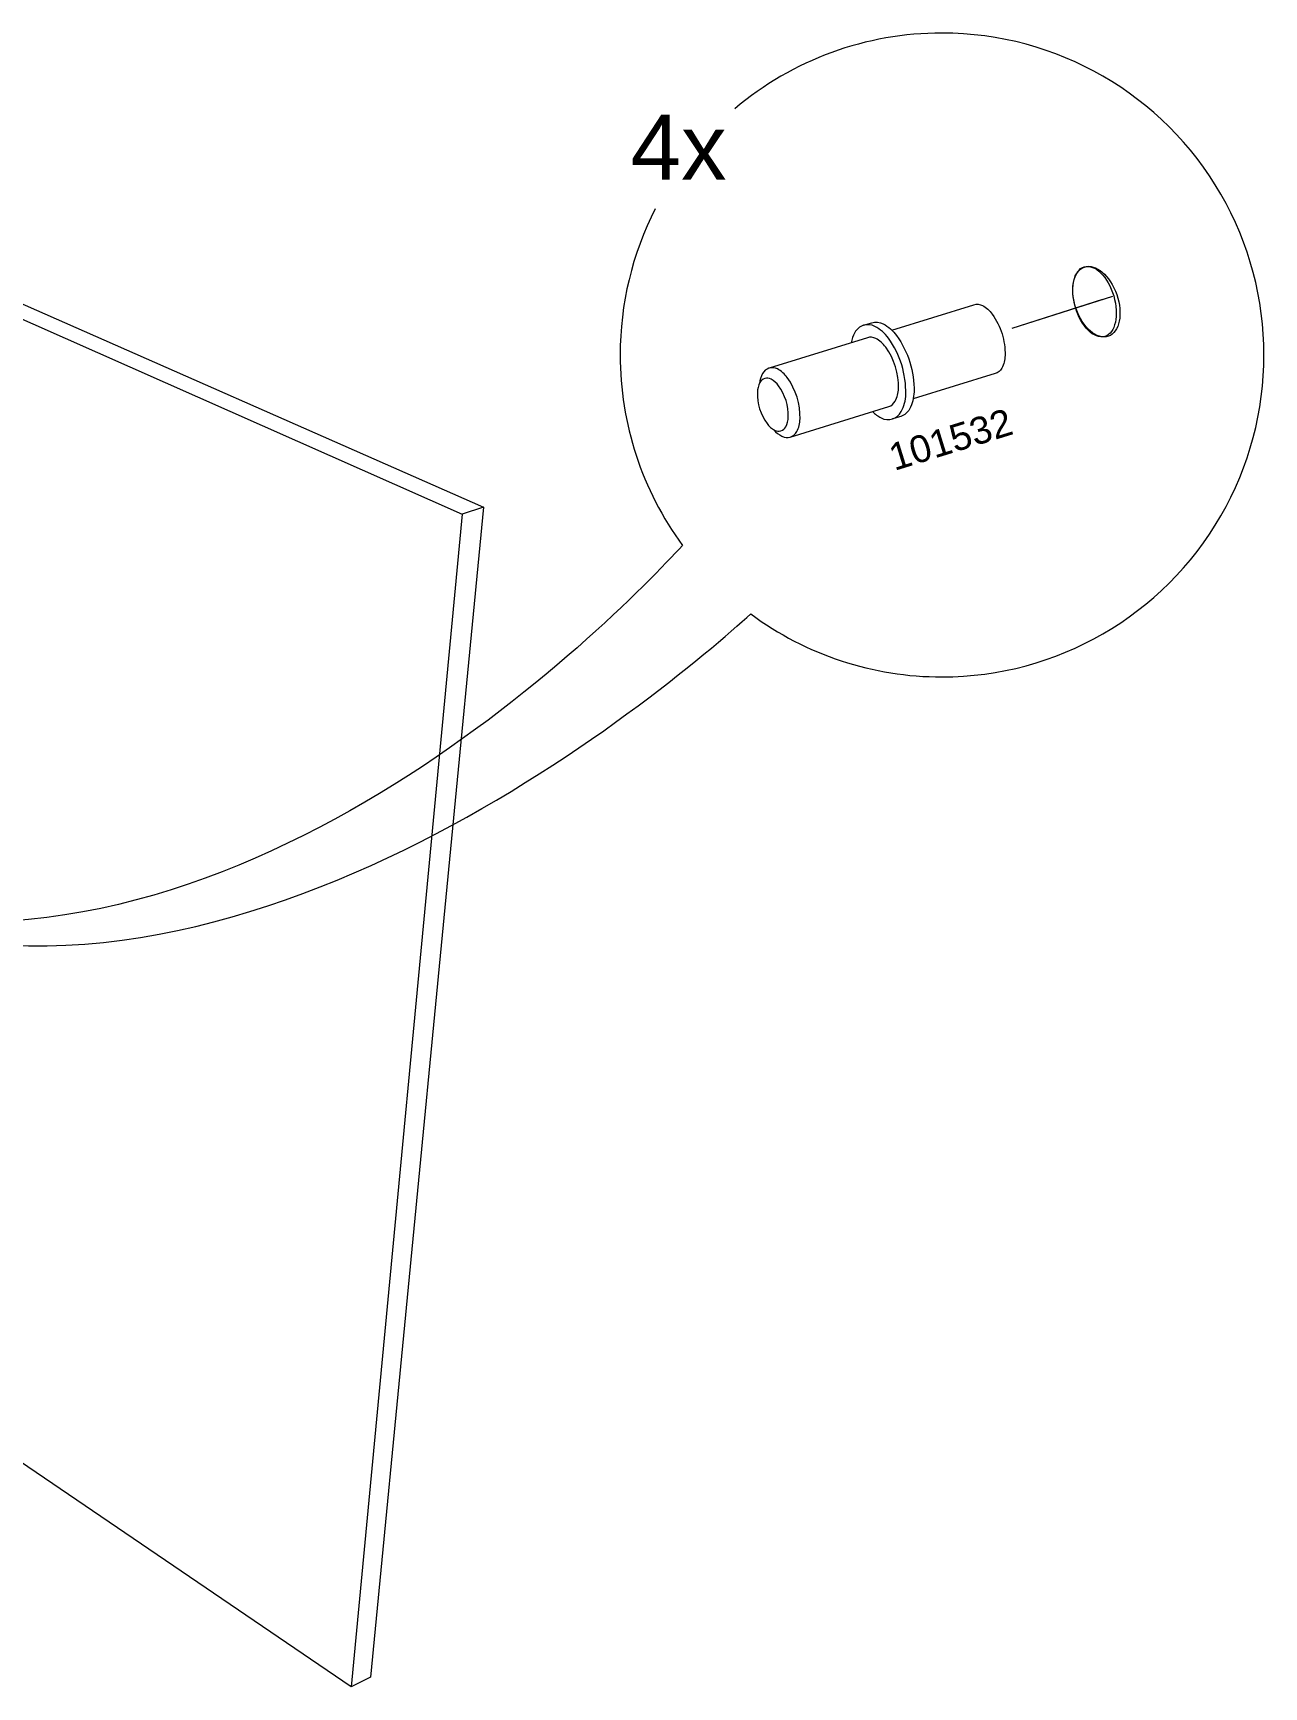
# Model space of a CAD drawing. Header units: metres. Extents: x -8.4 to 7.9, y -3.9 to 2.
# Drawn here: x 6.7548 to 7.118, y -0.7773 to -0.2893 of the extents above; entities that cross this region are included whole.
import ezdxf

# ---------------------------------------------------------------- set-up
doc = ezdxf.new("R2010")
doc.units = ezdxf.units.M
doc.header["$MEASUREMENT"] = 0
for name, color, linetype, lineweight in [('PDF14_Geometry_Num_Penna__1', 255, 'Continuous', 18), ('PDF14_Geometry_Num_Penna__7', 7, 'Continuous', 18), ('PDF14_Text_Num_Penna__7', 7, 'Continuous', 18)]:
    doc.layers.add(name, color=color, linetype=linetype, lineweight=lineweight)
doc.styles.add('GENERATED_STYLE_2', font='')
doc.styles.get('GENERATED_STYLE_2').set_extended_font_data('Arial')

msp = doc.modelspace()

# ---------------------------------------------------------------- linework, layer by layer
at = {"layer": 'PDF14_Geometry_Num_Penna__1', "color": 255, "linetype": 'Continuous', "lineweight": 18, "flags": 128}
msp.add_lwpolyline([(7.04373, -0.37639), (7.07047, -0.36784)], dxfattribs=at)
at = {"layer": 'PDF14_Geometry_Num_Penna__7', "color": 7, "linetype": 'Continuous', "lineweight": 18, "flags": 128}
for points in [[(6.96654, -0.46066, 0.161288), (7.023, -0.47926, 1.000011), (7.023, -0.2893, 0.177473), (6.96184, -0.31161)], [(6.93837, -0.34111, 0.119023), (6.92801, -0.38428, 0.16029), (6.94641, -0.44045)], [(7.00819, -0.37695), (7.03242, -0.36944, -0.199411), (7.03489, -0.36968, -0.116429), (7.03782, -0.37223, -0.080311), (7.04069, -0.37802, -0.080666), (7.04159, -0.38441, -0.116297), (7.04061, -0.38818, -0.197801), (7.03871, -0.38976), (7.01448, -0.39726)], [(7.00245, -0.40098, 0.069677), (7.00503, -0.40284, 0.414065), (7.01097, -0.401, 0.116374), (7.0123, -0.39588, 0.162343), (7.00717, -0.37931, 0.11641), (7.00319, -0.37583, 0.414552), (6.99725, -0.37767, 0.068741), (6.99616, -0.38066)], [(6.99984, -0.37552), (7.00226, -0.37477, -0.198294), (7.00561, -0.37508, -0.115654), (7.00959, -0.37856, -0.080484), (7.0135, -0.38643, -0.08066), (7.01472, -0.39513, -0.115721), (7.01339, -0.40025, -0.198609), (7.0108, -0.4024), (7.00838, -0.40315)], [(6.97822, -0.40848), (7.00725, -0.39949, 0.199013), (7.00916, -0.39791, 0.116441), (7.01013, -0.39415, 0.162455), (7.00636, -0.38197, 0.116804), (7.00343, -0.37941, 0.199398), (7.00097, -0.37918), (6.97193, -0.38816)], [(6.97335, -0.40635, 0.091169), (6.97575, -0.40825, 0.412387), (6.98012, -0.4069, 0.115995), (6.9811, -0.40313, 0.162284), (6.97733, -0.39095, 0.116804), (6.97439, -0.38839, 0.414947), (6.97003, -0.38975, 0.091522), (6.96911, -0.39267)]]:
    msp.add_lwpolyline(points, format="xyb", dxfattribs=at)
for points in [[(6.74071, -0.36443), (6.88768, -0.42921)], [(6.73465, -0.36619), (6.88138, -0.43128)], [(7.04373, -0.37639), (7.07344, -0.36689)], [(6.88768, -0.42921), (6.85433, -0.77443)], [(6.88768, -0.42921), (6.88138, -0.43127)], [(6.88138, -0.43128), (6.84864, -0.77727)], [(6.84864, -0.77727), (6.71989, -0.68968)], [(6.85433, -0.77443), (6.84864, -0.77727)]]:
    msp.add_lwpolyline(points, dxfattribs=at)
msp.add_lwpolyline([(6.96923, -0.39244, 0.116411), (6.96849, -0.3953, 0.162256), (6.97135, -0.40454, 0.116705), (6.97357, -0.40648, 0.415635), (6.97689, -0.40546, 0.116008), (6.97763, -0.4026, 0.162512), (6.97477, -0.39335, 0.115735), (6.97254, -0.39141, 0.415333)], format="xyb", close=True, dxfattribs=at)
at = {"layer": 'PDF14_Geometry_Num_Penna__7', "color": 7, "linetype": 'Continuous', "lineweight": 18}
for centre, major_axis, ratio in [((7.06854, -0.36854), (-0.00353, 0.01021), 0.588379), ((7.06799, -0.36854), (-0.00303, 0.01028), 0.550277)]:
    msp.add_ellipse(centre, major_axis=major_axis, ratio=ratio, dxfattribs=at)
for points in [[(6.94641, -0.44045), (6.9267, -0.46192), (6.81239, -0.57901), (6.69252, -0.54582)], [(6.69252, -0.54582), (6.80873, -0.5965), (6.94272, -0.48225), (6.96654, -0.46066)]]:
    msp.add_open_spline(points, degree=3, dxfattribs=at)

# ---------------------------------------------------------------- texts
at = {"layer": 'PDF14_Text_Num_Penna__7', "color": 7, "linetype": 'Continuous', "lineweight": 18, "insert": (6.93109, -0.33253), "char_height": 0.0191887, "attachment_point": 7, "style": 'GENERATED_STYLE_2'}
msp.add_mtext('\\A1;{\\pql;\\fArial|b0|i0|c0|p34;4x}', dxfattribs=at)
at = {"layer": 'PDF14_Text_Num_Penna__7', "color": 7, "linetype": 'Continuous', "lineweight": 18, "insert": (7.00894, -0.41862), "char_height": 0.0079952, "attachment_point": 7, "rotation": 17.1936, "style": 'GENERATED_STYLE_2'}
msp.add_mtext('\\A1;{\\pql;\\fArial|b0|i0|c0|p34;101532}', dxfattribs=at)

doc.saveas('drawing.dxf')
